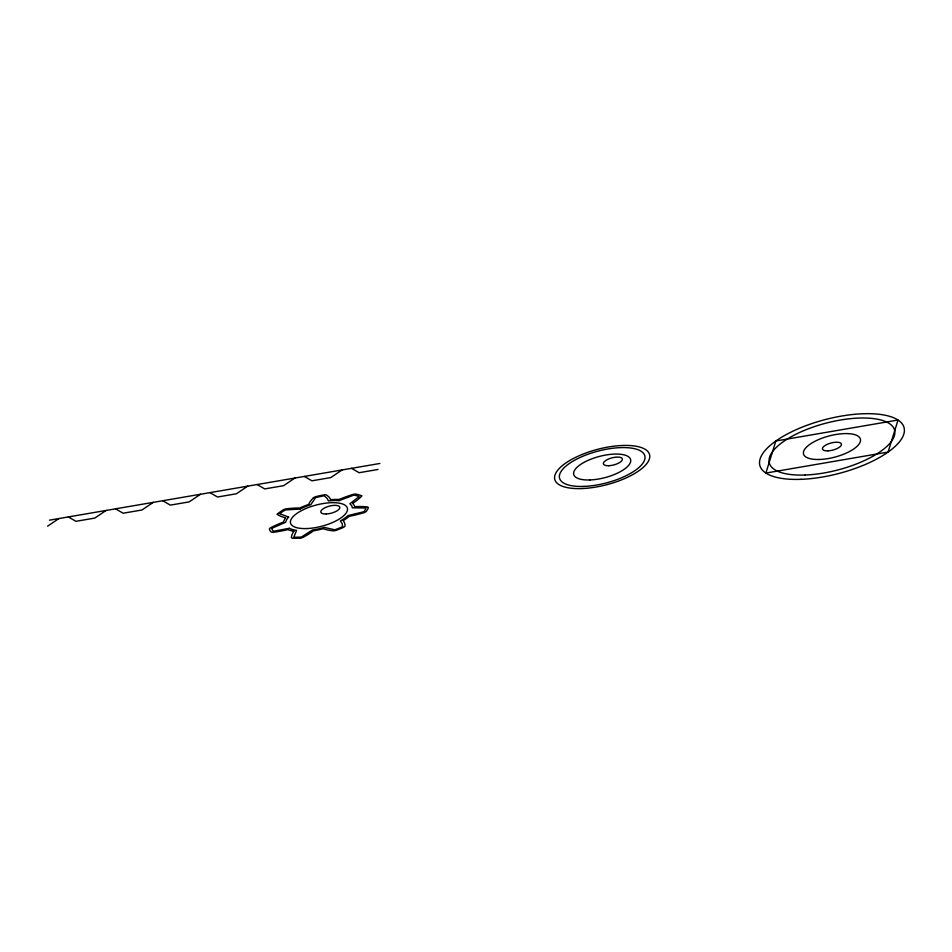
<?xml version="1.0" encoding="UTF-8"?>
<svg xmlns="http://www.w3.org/2000/svg" width="952" height="952" viewBox="0 0 952 952"><rect width="100%" height="100%" fill="white"/><g stroke="black" fill="none" stroke-linecap="round" stroke-linejoin="round"><path stroke-width="1.43" d="M313.482 497.682L315.433 496.73A51.408 19.171 -14.7 0 1 324.394 494.802L326.298 494.909A54.002 20.147 -14.7 0 1 330.642 499.693A36.735 13.697 -14.7 0 1 339.233 499.491M277.782 513.663L277.02 514.27L277.579 514.627A54.002 20.147 -14.7 0 0 285.79 517.852A36.735 13.697 -14.7 0 0 283.494 522.053A54.002 20.147 -14.7 0 0 270.249 527.967L269.321 529.014A51.408 19.171 -14.7 0 0 271.189 532.061L272.855 532.335A54.002 20.147 -14.7 0 0 287.968 529.574A36.735 13.697 -14.7 0 0 293.859 531.264M47.6 526.182L58.905 518.554M106.112 510.45L94.795 518.078L75.922 521.327L68.342 516.936M153.308 502.347L142.003 509.974L123.117 513.223L115.549 508.832M200.503 494.255L189.198 501.882L170.325 505.119L162.744 500.728M247.71 486.151L236.405 493.779L217.52 497.015L209.952 492.624M294.906 478.047L283.601 485.675L264.727 488.911L257.147 484.532M342.113 469.943L330.808 477.571L311.923 480.82L304.354 476.428M271.689 528.384L285.719 522.231A34.248 12.781 -14.7 0 1 288.658 517.031M339.067 500.633L354.001 495.064A48.968 18.266 -14.7 0 1 359.19 496.575L349.86 503.775A34.248 12.781 -14.7 0 1 352.288 507.832L366.032 507.987A48.968 18.266 -14.7 0 1 363.973 511.712L348.015 515.591A34.248 12.781 -14.7 0 1 340.423 520.911L342.137 523.552L342.625 526.658A48.968 18.266 -14.7 0 1 334.866 529.8L324.311 527.432A34.248 12.781 -14.7 0 1 312.435 529.99L301.415 537.035A48.968 18.266 -14.7 0 1 293.811 537.214L296.584 530.383A34.248 12.781 -14.7 0 1 289.396 528.265M364.461 512.521L366.222 511.522A51.408 19.171 -14.7 0 0 368.376 507.594L367.543 506.916A54.002 20.147 -14.7 0 0 354.608 506.666A36.735 13.697 -14.7 0 0 352.633 503.394A54.002 20.147 -14.7 0 0 361.308 496.527L361.927 495.909L361.213 495.623A51.408 19.171 -14.7 0 0 355.739 494.04L353.525 494.255A54.002 20.147 -14.7 0 0 339.221 499.491M289.337 528.277L273.426 531.287A48.968 18.266 -14.7 0 1 271.713 528.372M49.468 520.173L379.872 463.469M378.003 469.479L359.118 472.716L351.55 468.325M300.534 538.106L302.855 537.463A54.002 20.147 -14.7 0 0 313.505 530.799A36.735 13.697 -14.7 0 0 323.144 528.705A54.002 20.147 -14.7 0 0 333.355 530.859L335.651 530.514A51.408 19.171 -14.7 0 0 343.815 527.206L345.005 526.147A54.002 20.147 -14.7 0 0 343.16 520.601A36.735 13.697 -14.7 0 0 349.301 516.293A54.002 20.147 -14.7 0 0 364.449 512.521M299.904 509.106L285.195 509.939A48.968 18.266 -14.7 0 0 279.769 513.759L288.587 517.031M299.951 509.106A34.248 12.781 -14.7 0 1 310.78 504.727L315.612 497.634A48.968 18.266 -14.7 0 1 324.144 495.79L326.952 498.182L328.452 500.895A34.248 12.781 -14.7 0 1 339.09 500.645M300.558 538.094A51.408 19.171 -14.7 0 1 292.561 538.285L291.407 537.737A54.002 20.147 -14.7 0 1 293.823 531.275M277.829 513.663A51.408 19.171 -14.7 0 1 283.541 509.653L285.767 508.903A54.002 20.147 -14.7 0 1 299.856 507.999A36.735 13.697 -14.7 0 1 308.627 504.453A54.002 20.147 -14.7 0 1 313.505 497.682M775.844 441.014L765.884 473.061L888.073 452.081L898.033 420.034L775.844 441.014M805.13 475.024A64.748 24.145 -14.7 0 0 894.666 430.459A64.748 24.145 -14.7 0 0 796.086 434.16A64.748 24.145 -14.7 0 0 805.13 475.024M827.895 450.855A9.794 3.653 -14.7 0 0 841.449 444.108A9.794 3.653 -14.7 0 0 826.526 444.667A9.794 3.653 -14.7 0 0 827.895 450.855M819.779 459.471A29.393 10.96 -14.7 0 0 860.429 439.241A29.393 10.96 -14.7 0 0 815.674 440.919A29.393 10.96 -14.7 0 0 819.779 459.471M801.072 479.332A74.542 27.798 -14.7 0 0 904.15 428.019A74.542 27.798 -14.7 0 0 790.648 432.291A74.542 27.798 -14.7 0 0 801.072 479.332M581.886 488.566A48.98 18.266 -14.7 0 0 649.621 454.854A48.98 18.266 -14.7 0 0 575.032 457.65A48.98 18.266 -14.7 0 0 581.886 488.566M583.909 486.412A44.089 16.446 -14.7 0 0 644.885 456.067A44.089 16.446 -14.7 0 0 577.745 458.59A44.089 16.446 -14.7 0 0 583.909 486.412M590.002 479.951A29.393 10.96 -14.7 0 0 630.652 459.721A29.393 10.96 -14.7 0 0 585.896 461.399A29.393 10.96 -14.7 0 0 590.002 479.951M608.804 465.707A9.794 3.653 -14.7 0 0 622.358 458.959A9.794 3.653 -14.7 0 0 607.435 459.518A9.794 3.653 -14.7 0 0 608.804 465.707M326.25 513.973A9.794 3.653 -14.7 0 0 339.805 507.226A9.794 3.653 -14.7 0 0 324.882 507.785A9.794 3.653 -14.7 0 0 326.25 513.973M306.794 528.562A29.393 10.96 -14.7 0 0 347.444 508.332A29.393 10.96 -14.7 0 0 302.688 510.01A29.393 10.96 -14.7 0 0 306.794 528.562"/></g></svg>
